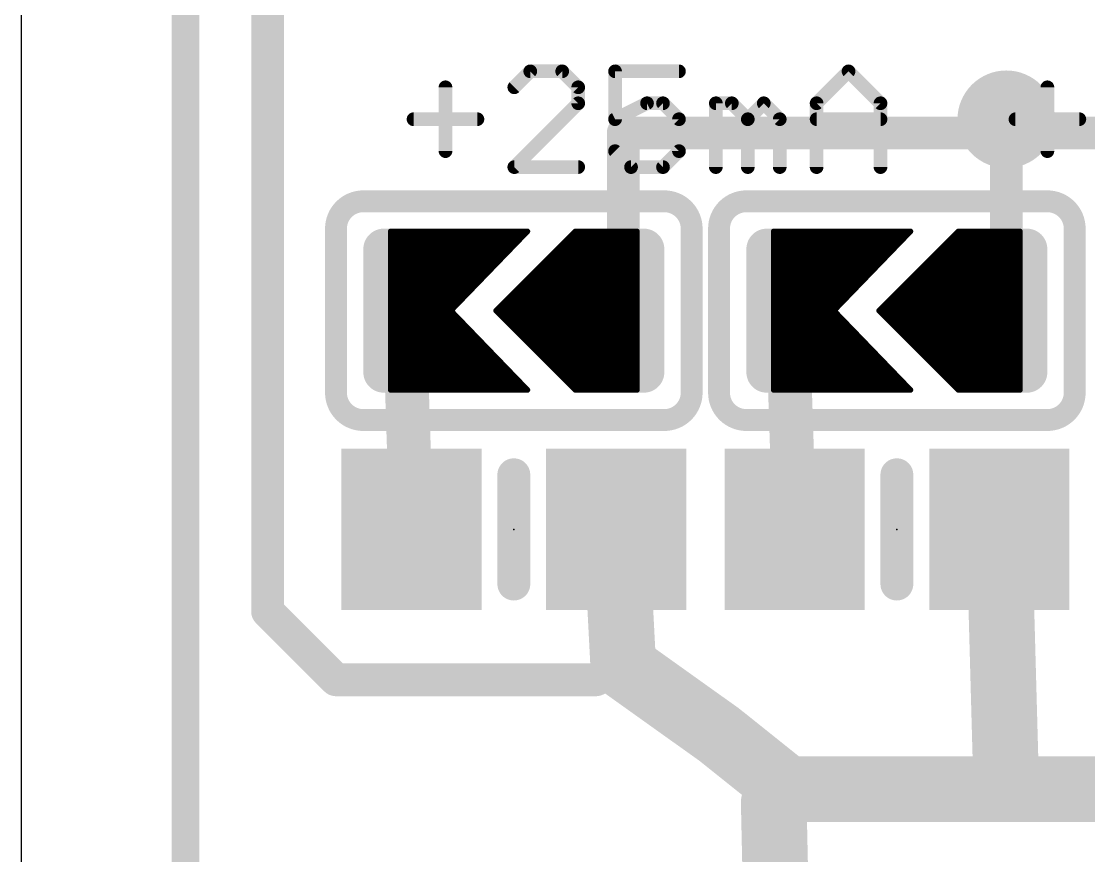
# Model space of a CAD drawing. Extents: x -9.8 to 65.3, y -0.3 to 69.2.
# Drawn here: x 0 to 9.91, y 39.51 to 47.26 of the extents above; entities that cross this region are included whole.
import ezdxf

# ---------------------------------------------------------------- set-up
doc = ezdxf.new("R2010")
doc.units = 0
for name, color, linetype in [('1', 12, 'CONTINUOUS'), ('18', 110, 'CONTINUOUS'), ('20', 53, 'CONTINUOUS'), ('21', 40, 'CONTINUOUS'), ('23', 40, 'CONTINUOUS')]:
    doc.layers.add(name, color=color, linetype=linetype)

# ---------------------------------------------------------------- blocks, each defined once
blk = doc.blocks.new('RECT')
blk.add_solid([(-0.5, -0.5), (0.5, -0.5), (-0.5, 0.5), (0.5, 0.5)])
blk = doc.blocks.new('RECT121920X243840R50')
at = {"const_width": 0.1905}
blk.add_lwpolyline([(0.2858, -0.5715), (0.2858, 0.5715, 0.4142), (0.1905, 0.6668), (-0.1905, 0.6668, 0.4142), (-0.2858, 0.5715), (-0.2858, -0.5715, 0.4142), (-0.1905, -0.6668), (0.1905, -0.6668, 0.4142)], format="xyb", close=True, dxfattribs=at)
blk.add_solid([(-0.2159, -0.5969), (0.2159, -0.5969), (-0.2159, 0.5969), (0.2159, 0.5969)])
blk = doc.blocks.new('ROUNDV')
at = {"const_width": 0.5}
blk.add_lwpolyline([(0, -0.25, 1), (0, 0.25, 1), (0, -0.25)], format="xyb", dxfattribs=at)

msp = doc.modelspace()

# ---------------------------------------------------------------- linework, layer by layer
at = {"layer": '1'}
for points, const_width in [([(1.524, 49.149), (1.524, 39.243)], 0.254), ([(2.286, 47.625), (2.286, 41.783)], 0.3048), ([(9.144, 46.228), (9.144, 46.355)], 0.3048), ([(5.588, 44.577), (5.588, 46.228)], 0.3048), ([(5.588, 46.228), (9.144, 46.228)], 0.3048), ([(9.144, 44.577), (9.144, 46.228)], 0.3048), ([(9.144, 46.228), (12.573, 46.228)], 0.3048), ([(4.699, 45.3136), (3.429, 45.3136)], 0.0508), ([(3.429, 45.3136), (3.429, 43.8404)], 0.0508), ([(3.429, 45.2628), (4.65, 45.2628)], 0.0508), ([(3.9878, 44.577), (4.699, 45.3136)], 0.0508), ([(4.4069, 44.577), (5.1435, 45.3136)], 0.0508), ([(5.0927, 45.2628), (5.715, 45.2628)], 0.0508), ([(5.1435, 45.3136), (5.715, 45.3136)], 0.0508), ([(5.715, 45.3136), (5.715, 43.8404)], 0.0508), ([(8.255, 45.3136), (6.985, 45.3136)], 0.0508), ([(6.985, 45.3136), (6.985, 43.8404)], 0.0508), ([(6.985, 45.2628), (8.2059, 45.2628)], 0.0508), ([(7.5438, 44.577), (8.255, 45.3136)], 0.0508), ([(7.9629, 44.577), (8.6995, 45.3136)], 0.0508), ([(8.6487, 45.2628), (9.271, 45.2628)], 0.0508), ([(8.6995, 45.3136), (9.271, 45.3136)], 0.0508), ([(9.271, 45.3136), (9.271, 43.8404)], 0.0508), ([(3.429, 45.212), (4.6009, 45.212)], 0.0508), ([(3.429, 45.1612), (4.5519, 45.1612)], 0.0508), ([(4.9911, 45.1612), (5.715, 45.1612)], 0.0508), ([(5.0419, 45.212), (5.715, 45.212)], 0.0508), ([(6.985, 45.212), (8.1569, 45.212)], 0.0508), ([(6.985, 45.1612), (8.1079, 45.1612)], 0.0508), ([(8.5471, 45.1612), (9.271, 45.1612)], 0.0508), ([(8.5979, 45.212), (9.271, 45.212)], 0.0508), ([(3.429, 45.1104), (4.5028, 45.1104)], 0.0508), ([(3.429, 45.0596), (4.4538, 45.0596)], 0.0508), ([(4.8895, 45.0596), (5.715, 45.0596)], 0.0508), ([(4.9403, 45.1104), (5.715, 45.1104)], 0.0508), ([(6.985, 45.1104), (8.0588, 45.1104)], 0.0508), ([(6.985, 45.0596), (8.0098, 45.0596)], 0.0508), ([(8.4455, 45.0596), (9.271, 45.0596)], 0.0508), ([(8.4963, 45.1104), (9.271, 45.1104)], 0.0508), ([(3.429, 45.0088), (4.4047, 45.0088)], 0.0508), ([(4.8387, 45.0088), (5.715, 45.0088)], 0.0508), ([(6.985, 45.0088), (7.9607, 45.0088)], 0.0508), ([(8.3947, 45.0088), (9.271, 45.0088)], 0.0508), ([(3.429, 44.958), (4.3557, 44.958)], 0.0508), ([(3.429, 44.9072), (4.3066, 44.9072)], 0.0508), ([(4.7371, 44.9072), (5.715, 44.9072)], 0.0508), ([(4.7879, 44.958), (5.715, 44.958)], 0.0508), ([(6.985, 44.958), (7.9117, 44.958)], 0.0508), ([(6.985, 44.9072), (7.8626, 44.9072)], 0.0508), ([(8.2931, 44.9072), (9.271, 44.9072)], 0.0508), ([(8.3439, 44.958), (9.271, 44.958)], 0.0508), ([(3.429, 44.8564), (4.2576, 44.8564)], 0.0508), ([(3.429, 44.8056), (4.2085, 44.8056)], 0.0508), ([(4.6355, 44.8056), (5.715, 44.8056)], 0.0508), ([(4.6863, 44.8564), (5.715, 44.8564)], 0.0508), ([(6.985, 44.8564), (7.8136, 44.8564)], 0.0508), ([(6.985, 44.8056), (7.7645, 44.8056)], 0.0508), ([(8.1915, 44.8056), (9.271, 44.8056)], 0.0508), ([(8.2423, 44.8564), (9.271, 44.8564)], 0.0508), ([(3.556, 44.577), (3.622, 42.545)], 0.4064), ([(3.429, 44.7548), (4.1595, 44.7548)], 0.0508), ([(3.429, 44.704), (4.1104, 44.704)], 0.0508), ([(4.5339, 44.704), (5.715, 44.704)], 0.0508), ([(4.5847, 44.7548), (5.715, 44.7548)], 0.0508), ([(7.112, 44.577), (7.178, 42.545)], 0.4064), ([(6.985, 44.7548), (7.7155, 44.7548)], 0.0508), ([(6.985, 44.704), (7.6664, 44.704)], 0.0508), ([(8.0899, 44.704), (9.271, 44.704)], 0.0508), ([(8.1407, 44.7548), (9.271, 44.7548)], 0.0508), ([(3.429, 44.6532), (4.0614, 44.6532)], 0.0508), ([(3.429, 44.6024), (4.0123, 44.6024)], 0.0508), ([(4.699, 43.8404), (3.9878, 44.577)], 0.0508), ([(5.1435, 43.8404), (4.4069, 44.577)], 0.0508), ([(4.4323, 44.6024), (5.715, 44.6024)], 0.0508), ([(4.4831, 44.6532), (5.715, 44.6532)], 0.0508), ([(6.985, 44.6532), (7.6174, 44.6532)], 0.0508), ([(6.985, 44.6024), (7.5683, 44.6024)], 0.0508), ([(8.255, 43.8404), (7.5438, 44.577)], 0.0508), ([(8.6995, 43.8404), (7.9629, 44.577)], 0.0508), ([(7.9883, 44.6024), (9.271, 44.6024)], 0.0508), ([(8.0391, 44.6532), (9.271, 44.6532)], 0.0508), ([(3.429, 44.5516), (4.0123, 44.5516)], 0.0508), ([(3.429, 44.5008), (4.0614, 44.5008)], 0.0508), ([(4.4323, 44.5516), (5.715, 44.5516)], 0.0508), ([(4.4831, 44.5008), (5.715, 44.5008)], 0.0508), ([(6.985, 44.5516), (7.5683, 44.5516)], 0.0508), ([(6.985, 44.5008), (7.6174, 44.5008)], 0.0508), ([(7.9883, 44.5516), (9.271, 44.5516)], 0.0508), ([(8.0391, 44.5008), (9.271, 44.5008)], 0.0508), ([(3.429, 44.45), (4.1104, 44.45)], 0.0508), ([(3.429, 44.3992), (4.1595, 44.3992)], 0.0508), ([(4.5339, 44.45), (5.715, 44.45)], 0.0508), ([(4.5847, 44.3992), (5.715, 44.3992)], 0.0508), ([(6.985, 44.45), (7.6664, 44.45)], 0.0508), ([(6.985, 44.3992), (7.7155, 44.3992)], 0.0508), ([(8.0899, 44.45), (9.271, 44.45)], 0.0508), ([(8.1407, 44.3992), (9.271, 44.3992)], 0.0508), ([(3.429, 44.3484), (4.2085, 44.3484)], 0.0508), ([(3.429, 44.2976), (4.2576, 44.2976)], 0.0508), ([(4.6355, 44.3484), (5.715, 44.3484)], 0.0508), ([(4.6863, 44.2976), (5.715, 44.2976)], 0.0508), ([(6.985, 44.3484), (7.7645, 44.3484)], 0.0508), ([(6.985, 44.2976), (7.8136, 44.2976)], 0.0508), ([(8.1915, 44.3484), (9.271, 44.3484)], 0.0508), ([(8.2423, 44.2976), (9.271, 44.2976)], 0.0508), ([(3.429, 44.2468), (4.3066, 44.2468)], 0.0508), ([(3.429, 44.196), (4.3557, 44.196)], 0.0508), ([(4.7371, 44.2468), (5.715, 44.2468)], 0.0508), ([(4.7879, 44.196), (5.715, 44.196)], 0.0508), ([(6.985, 44.2468), (7.8626, 44.2468)], 0.0508), ([(6.985, 44.196), (7.9117, 44.196)], 0.0508), ([(8.2931, 44.2468), (9.271, 44.2468)], 0.0508), ([(8.3439, 44.196), (9.271, 44.196)], 0.0508), ([(3.429, 44.1452), (4.4047, 44.1452)], 0.0508), ([(3.429, 44.0944), (4.4538, 44.0944)], 0.0508), ([(4.8387, 44.1452), (5.715, 44.1452)], 0.0508), ([(4.8895, 44.0944), (5.715, 44.0944)], 0.0508), ([(6.985, 44.1452), (7.9607, 44.1452)], 0.0508), ([(6.985, 44.0944), (8.0098, 44.0944)], 0.0508), ([(8.3947, 44.1452), (9.271, 44.1452)], 0.0508), ([(8.4455, 44.0944), (9.271, 44.0944)], 0.0508), ([(3.429, 44.0436), (4.5028, 44.0436)], 0.0508), ([(3.429, 43.9928), (4.5519, 43.9928)], 0.0508), ([(4.9403, 44.0436), (5.715, 44.0436)], 0.0508), ([(4.9911, 43.9928), (5.715, 43.9928)], 0.0508), ([(6.985, 44.0436), (8.0588, 44.0436)], 0.0508), ([(6.985, 43.9928), (8.1079, 43.9928)], 0.0508), ([(8.4963, 44.0436), (9.271, 44.0436)], 0.0508), ([(8.5471, 43.9928), (9.271, 43.9928)], 0.0508), ([(3.429, 43.942), (4.6009, 43.942)], 0.0508), ([(3.429, 43.8912), (4.65, 43.8912)], 0.0508), ([(5.0419, 43.942), (5.715, 43.942)], 0.0508), ([(5.0927, 43.8912), (5.715, 43.8912)], 0.0508), ([(6.985, 43.942), (8.1569, 43.942)], 0.0508), ([(6.985, 43.8912), (8.206, 43.8912)], 0.0508), ([(8.5979, 43.942), (9.271, 43.942)], 0.0508), ([(8.6487, 43.8912), (9.271, 43.8912)], 0.0508), ([(3.429, 43.8404), (4.699, 43.8404)], 0.0508), ([(3.429, 43.8404), (4.699, 43.8404)], 0.0508), ([(5.715, 43.8404), (5.1435, 43.8404)], 0.0508), ([(5.1435, 43.8404), (5.715, 43.8404)], 0.0508), ([(6.985, 43.8404), (8.255, 43.8404)], 0.0508), ([(6.985, 43.8404), (8.255, 43.8404)], 0.0508), ([(9.271, 43.8404), (8.6995, 43.8404)], 0.0508), ([(8.6995, 43.8404), (9.271, 43.8404)], 0.0508), ([(5.588, 41.275), (5.522, 42.545)], 0.6096), ([(9.078, 42.545), (9.144, 40.132)], 0.6096), ([(2.286, 41.783), (2.921, 41.148)], 0.3048), ([(6.477, 40.64), (5.588, 41.275)], 0.6096), ([(5.334, 41.148), (5.588, 41.275)], 0.3048), ([(2.921, 41.148), (5.334, 41.148)], 0.3048), ([(7.112, 40.132), (6.477, 40.64)], 0.6096), ([(7.112, 40.132), (6.985, 40.005)], 0.6096), ([(9.144, 40.132), (7.112, 40.132)], 0.6096), ([(12.573, 40.132), (9.144, 40.132)], 0.6096), ([(6.985, 40.005), (7.051, 36.957)], 0.6096)]:
    msp.add_lwpolyline(points, dxfattribs=dict(at, const_width=const_width))
for points, const_width in [([(9.2202, 46.355, 1), (9.0678, 46.355)], 0.1524), ([(5.6642, 46.228, 1), (5.5118, 46.228)], 0.1524), ([(5.588, 46.3042, 1), (5.588, 46.1518)], 0.1524), ([(9.2202, 46.228, 1), (9.0678, 46.228)], 0.1524), ([(9.144, 46.3042, 1), (9.144, 46.1518)], 0.1524), ([(9.144, 46.1518, 1), (9.144, 46.3042)], 0.1524), ([(9.0678, 46.228, 1), (9.2202, 46.228)], 0.1524), ([(3.429, 45.3263, 1), (3.429, 45.3009)], 0.0254), ([(3.4417, 45.3136, 1), (3.4163, 45.3136)], 0.0254), ([(3.429, 45.2755, 1), (3.429, 45.2501)], 0.0254), ([(4.65, 45.2501, 1), (4.65, 45.2755)], 0.0254), ([(4.7081, 45.3048, 1), (4.6899, 45.3224)], 0.0254), ([(4.699, 45.3009, 1), (4.699, 45.3263)], 0.0254), ([(5.0927, 45.2755, 1), (5.0927, 45.2501)], 0.0254), ([(5.1435, 45.3263, 1), (5.1435, 45.3009)], 0.0254), ([(5.1525, 45.3046, 1), (5.1345, 45.3226)], 0.0254), ([(5.7277, 45.3136, 1), (5.7023, 45.3136)], 0.0254), ([(5.715, 45.3009, 1), (5.715, 45.3263)], 0.0254), ([(5.715, 45.2501, 1), (5.715, 45.2755)], 0.0254), ([(6.985, 45.3263, 1), (6.985, 45.3009)], 0.0254), ([(6.9977, 45.3136, 1), (6.9723, 45.3136)], 0.0254), ([(6.985, 45.2755, 1), (6.985, 45.2501)], 0.0254), ([(8.2059, 45.2501, 1), (8.2059, 45.2755)], 0.0254), ([(8.2641, 45.3048, 1), (8.2459, 45.3224)], 0.0254), ([(8.255, 45.3009, 1), (8.255, 45.3263)], 0.0254), ([(8.6487, 45.2755, 1), (8.6487, 45.2501)], 0.0254), ([(8.6995, 45.3263, 1), (8.6995, 45.3009)], 0.0254), ([(8.7085, 45.3046, 1), (8.6905, 45.3226)], 0.0254), ([(9.2837, 45.3136, 1), (9.2583, 45.3136)], 0.0254), ([(9.271, 45.3009, 1), (9.271, 45.3263)], 0.0254), ([(9.271, 45.2501, 1), (9.271, 45.2755)], 0.0254), ([(3.429, 45.2247, 1), (3.429, 45.1993)], 0.0254), ([(3.429, 45.1739, 1), (3.429, 45.1485)], 0.0254), ([(4.5519, 45.1485, 1), (4.5519, 45.1739)], 0.0254), ([(4.6009, 45.1993, 1), (4.6009, 45.2247)], 0.0254), ([(4.9911, 45.1739, 1), (4.9911, 45.1485)], 0.0254), ([(5.0419, 45.2247, 1), (5.0419, 45.1993)], 0.0254), ([(5.715, 45.1993, 1), (5.715, 45.2247)], 0.0254), ([(5.715, 45.1485, 1), (5.715, 45.1739)], 0.0254), ([(6.985, 45.2247, 1), (6.985, 45.1993)], 0.0254), ([(6.985, 45.1739, 1), (6.985, 45.1485)], 0.0254), ([(8.1079, 45.1485, 1), (8.1079, 45.1739)], 0.0254), ([(8.1569, 45.1993, 1), (8.1569, 45.2247)], 0.0254), ([(8.5471, 45.1739, 1), (8.5471, 45.1485)], 0.0254), ([(8.5979, 45.2247, 1), (8.5979, 45.1993)], 0.0254), ([(9.271, 45.1993, 1), (9.271, 45.2247)], 0.0254), ([(9.271, 45.1485, 1), (9.271, 45.1739)], 0.0254), ([(3.429, 45.1231, 1), (3.429, 45.0977)], 0.0254), ([(3.429, 45.0723, 1), (3.429, 45.0469)], 0.0254), ([(4.4538, 45.0469, 1), (4.4538, 45.0723)], 0.0254), ([(4.5028, 45.0977, 1), (4.5028, 45.1231)], 0.0254), ([(4.8895, 45.0723, 1), (4.8895, 45.0469)], 0.0254), ([(4.9403, 45.1231, 1), (4.9403, 45.0977)], 0.0254), ([(5.715, 45.0977, 1), (5.715, 45.1231)], 0.0254), ([(5.715, 45.0469, 1), (5.715, 45.0723)], 0.0254), ([(6.985, 45.1231, 1), (6.985, 45.0977)], 0.0254), ([(6.985, 45.0723, 1), (6.985, 45.0469)], 0.0254), ([(8.0098, 45.0469, 1), (8.0098, 45.0723)], 0.0254), ([(8.0588, 45.0977, 1), (8.0588, 45.1231)], 0.0254), ([(8.4455, 45.0723, 1), (8.4455, 45.0469)], 0.0254), ([(8.4963, 45.1231, 1), (8.4963, 45.0977)], 0.0254), ([(9.271, 45.0977, 1), (9.271, 45.1231)], 0.0254), ([(9.271, 45.0469, 1), (9.271, 45.0723)], 0.0254), ([(3.429, 45.0215, 1), (3.429, 44.9961)], 0.0254), ([(4.4047, 44.9961, 1), (4.4047, 45.0215)], 0.0254), ([(4.8387, 45.0215, 1), (4.8387, 44.9961)], 0.0254), ([(5.715, 44.9961, 1), (5.715, 45.0215)], 0.0254), ([(6.985, 45.0215, 1), (6.985, 44.9961)], 0.0254), ([(7.9607, 44.9961, 1), (7.9607, 45.0215)], 0.0254), ([(8.3947, 45.0215, 1), (8.3947, 44.9961)], 0.0254), ([(9.271, 44.9961, 1), (9.271, 45.0215)], 0.0254), ([(3.429, 44.9707, 1), (3.429, 44.9453)], 0.0254), ([(3.429, 44.9199, 1), (3.429, 44.8945)], 0.0254), ([(4.3066, 44.8945, 1), (4.3066, 44.9199)], 0.0254), ([(4.3557, 44.9453, 1), (4.3557, 44.9707)], 0.0254), ([(4.7371, 44.9199, 1), (4.7371, 44.8945)], 0.0254), ([(4.7879, 44.9707, 1), (4.7879, 44.9453)], 0.0254), ([(5.715, 44.9453, 1), (5.715, 44.9707)], 0.0254), ([(5.715, 44.8945, 1), (5.715, 44.9199)], 0.0254), ([(6.985, 44.9707, 1), (6.985, 44.9453)], 0.0254), ([(6.985, 44.9199, 1), (6.985, 44.8945)], 0.0254), ([(7.8626, 44.8945, 1), (7.8626, 44.9199)], 0.0254), ([(7.9117, 44.9453, 1), (7.9117, 44.9707)], 0.0254), ([(8.2931, 44.9199, 1), (8.2931, 44.8945)], 0.0254), ([(8.3439, 44.9707, 1), (8.3439, 44.9453)], 0.0254), ([(9.271, 44.9453, 1), (9.271, 44.9707)], 0.0254), ([(9.271, 44.8945, 1), (9.271, 44.9199)], 0.0254), ([(3.429, 44.8691, 1), (3.429, 44.8437)], 0.0254), ([(3.429, 44.8183, 1), (3.429, 44.7929)], 0.0254), ([(4.2085, 44.7929, 1), (4.2085, 44.8183)], 0.0254), ([(4.2576, 44.8437, 1), (4.2576, 44.8691)], 0.0254), ([(4.6355, 44.8183, 1), (4.6355, 44.7929)], 0.0254), ([(4.6863, 44.8691, 1), (4.6863, 44.8437)], 0.0254), ([(5.715, 44.8437, 1), (5.715, 44.8691)], 0.0254), ([(5.715, 44.7929, 1), (5.715, 44.8183)], 0.0254), ([(6.985, 44.8691, 1), (6.985, 44.8437)], 0.0254), ([(6.985, 44.8183, 1), (6.985, 44.7929)], 0.0254), ([(7.7645, 44.7929, 1), (7.7645, 44.8183)], 0.0254), ([(7.8136, 44.8437, 1), (7.8136, 44.8691)], 0.0254), ([(8.1915, 44.8183, 1), (8.1915, 44.7929)], 0.0254), ([(8.2423, 44.8691, 1), (8.2423, 44.8437)], 0.0254), ([(9.271, 44.8437, 1), (9.271, 44.8691)], 0.0254), ([(9.271, 44.7929, 1), (9.271, 44.8183)], 0.0254), ([(3.6575, 44.5803, 1), (3.4545, 44.5737)], 0.2032), ([(3.429, 44.7675, 1), (3.429, 44.7421)], 0.0254), ([(3.429, 44.7167, 1), (3.429, 44.6913)], 0.0254), ([(4.1104, 44.6913, 1), (4.1104, 44.7167)], 0.0254), ([(4.1595, 44.7421, 1), (4.1595, 44.7675)], 0.0254), ([(4.5339, 44.7167, 1), (4.5339, 44.6913)], 0.0254), ([(4.5847, 44.7675, 1), (4.5847, 44.7421)], 0.0254), ([(5.715, 44.7421, 1), (5.715, 44.7675)], 0.0254), ([(5.715, 44.6913, 1), (5.715, 44.7167)], 0.0254), ([(7.2135, 44.5803, 1), (7.0105, 44.5737)], 0.2032), ([(6.985, 44.7675, 1), (6.985, 44.7421)], 0.0254), ([(6.985, 44.7167, 1), (6.985, 44.6913)], 0.0254), ([(7.6664, 44.6913, 1), (7.6664, 44.7167)], 0.0254), ([(7.7155, 44.7421, 1), (7.7155, 44.7675)], 0.0254), ([(8.0899, 44.7167, 1), (8.0899, 44.6913)], 0.0254), ([(8.1407, 44.7675, 1), (8.1407, 44.7421)], 0.0254), ([(9.271, 44.7421, 1), (9.271, 44.7675)], 0.0254), ([(9.271, 44.6913, 1), (9.271, 44.7167)], 0.0254), ([(3.429, 44.6659, 1), (3.429, 44.6405)], 0.0254), ([(3.429, 44.6151, 1), (3.429, 44.5897)], 0.0254), ([(3.9969, 44.5858, 1), (3.9787, 44.5682)], 0.0254), ([(3.9787, 44.5858, 1), (3.9969, 44.5682)], 0.0254), ([(4.0123, 44.5897, 1), (4.0123, 44.6151)], 0.0254), ([(4.0614, 44.6405, 1), (4.0614, 44.6659)], 0.0254), ([(4.4159, 44.586, 1), (4.3979, 44.568)], 0.0254), ([(4.3979, 44.586, 1), (4.4159, 44.568)], 0.0254), ([(4.4323, 44.6151, 1), (4.4323, 44.5897)], 0.0254), ([(4.4831, 44.6659, 1), (4.4831, 44.6405)], 0.0254), ([(5.5118, 44.577, 1), (5.6642, 44.577)], 0.1524), ([(5.715, 44.6405, 1), (5.715, 44.6659)], 0.0254), ([(5.715, 44.5897, 1), (5.715, 44.6151)], 0.0254), ([(6.985, 44.6659, 1), (6.985, 44.6405)], 0.0254), ([(6.985, 44.6151, 1), (6.985, 44.5897)], 0.0254), ([(7.5529, 44.5858, 1), (7.5347, 44.5682)], 0.0254), ([(7.5347, 44.5858, 1), (7.5529, 44.5682)], 0.0254), ([(7.5683, 44.5897, 1), (7.5683, 44.6151)], 0.0254), ([(7.6174, 44.6405, 1), (7.6174, 44.6659)], 0.0254), ([(7.9719, 44.586, 1), (7.9539, 44.568)], 0.0254), ([(7.9539, 44.586, 1), (7.9719, 44.568)], 0.0254), ([(7.9883, 44.6151, 1), (7.9883, 44.5897)], 0.0254), ([(8.0391, 44.6659, 1), (8.0391, 44.6405)], 0.0254), ([(9.0678, 44.577, 1), (9.2202, 44.577)], 0.1524), ([(9.271, 44.6405, 1), (9.271, 44.6659)], 0.0254), ([(9.271, 44.5897, 1), (9.271, 44.6151)], 0.0254), ([(3.429, 44.5643, 1), (3.429, 44.5389)], 0.0254), ([(3.429, 44.5135, 1), (3.429, 44.4881)], 0.0254), ([(4.0123, 44.5389, 1), (4.0123, 44.5643)], 0.0254), ([(4.0614, 44.4881, 1), (4.0614, 44.5135)], 0.0254), ([(4.4323, 44.5643, 1), (4.4323, 44.5389)], 0.0254), ([(4.4831, 44.5135, 1), (4.4831, 44.4881)], 0.0254), ([(5.715, 44.5389, 1), (5.715, 44.5643)], 0.0254), ([(5.715, 44.4881, 1), (5.715, 44.5135)], 0.0254), ([(6.985, 44.5643, 1), (6.985, 44.5389)], 0.0254), ([(6.985, 44.5135, 1), (6.985, 44.4881)], 0.0254), ([(7.5683, 44.5389, 1), (7.5683, 44.5643)], 0.0254), ([(7.6174, 44.4881, 1), (7.6174, 44.5135)], 0.0254), ([(7.9883, 44.5643, 1), (7.9883, 44.5389)], 0.0254), ([(8.0391, 44.5135, 1), (8.0391, 44.4881)], 0.0254), ([(9.271, 44.5389, 1), (9.271, 44.5643)], 0.0254), ([(9.271, 44.4881, 1), (9.271, 44.5135)], 0.0254), ([(3.429, 44.4627, 1), (3.429, 44.4373)], 0.0254), ([(3.429, 44.4119, 1), (3.429, 44.3865)], 0.0254), ([(4.1104, 44.4373, 1), (4.1104, 44.4627)], 0.0254), ([(4.1595, 44.3865, 1), (4.1595, 44.4119)], 0.0254), ([(4.5339, 44.4627, 1), (4.5339, 44.4373)], 0.0254), ([(4.5847, 44.4119, 1), (4.5847, 44.3865)], 0.0254), ([(5.715, 44.4373, 1), (5.715, 44.4627)], 0.0254), ([(5.715, 44.3865, 1), (5.715, 44.4119)], 0.0254), ([(6.985, 44.4627, 1), (6.985, 44.4373)], 0.0254), ([(6.985, 44.4119, 1), (6.985, 44.3865)], 0.0254), ([(7.6664, 44.4373, 1), (7.6664, 44.4627)], 0.0254), ([(7.7155, 44.3865, 1), (7.7155, 44.4119)], 0.0254), ([(8.0899, 44.4627, 1), (8.0899, 44.4373)], 0.0254), ([(8.1407, 44.4119, 1), (8.1407, 44.3865)], 0.0254), ([(9.271, 44.4373, 1), (9.271, 44.4627)], 0.0254), ([(9.271, 44.3865, 1), (9.271, 44.4119)], 0.0254), ([(3.429, 44.3611, 1), (3.429, 44.3357)], 0.0254), ([(3.429, 44.3103, 1), (3.429, 44.2849)], 0.0254), ([(4.2085, 44.3357, 1), (4.2085, 44.3611)], 0.0254), ([(4.2576, 44.2849, 1), (4.2576, 44.3103)], 0.0254), ([(4.6355, 44.3611, 1), (4.6355, 44.3357)], 0.0254), ([(4.6863, 44.3103, 1), (4.6863, 44.2849)], 0.0254), ([(5.715, 44.3357, 1), (5.715, 44.3611)], 0.0254), ([(5.715, 44.2849, 1), (5.715, 44.3103)], 0.0254), ([(6.985, 44.3611, 1), (6.985, 44.3357)], 0.0254), ([(6.985, 44.3103, 1), (6.985, 44.2849)], 0.0254), ([(7.7645, 44.3357, 1), (7.7645, 44.3611)], 0.0254), ([(7.8136, 44.2849, 1), (7.8136, 44.3103)], 0.0254), ([(8.1915, 44.3611, 1), (8.1915, 44.3357)], 0.0254), ([(8.2423, 44.3103, 1), (8.2423, 44.2849)], 0.0254), ([(9.271, 44.3357, 1), (9.271, 44.3611)], 0.0254), ([(9.271, 44.2849, 1), (9.271, 44.3103)], 0.0254), ([(3.429, 44.2595, 1), (3.429, 44.2341)], 0.0254), ([(3.429, 44.2087, 1), (3.429, 44.1833)], 0.0254), ([(4.3066, 44.2341, 1), (4.3066, 44.2595)], 0.0254), ([(4.3557, 44.1833, 1), (4.3557, 44.2087)], 0.0254), ([(4.7371, 44.2595, 1), (4.7371, 44.2341)], 0.0254), ([(4.7879, 44.2087, 1), (4.7879, 44.1833)], 0.0254), ([(5.715, 44.2341, 1), (5.715, 44.2595)], 0.0254), ([(5.715, 44.1833, 1), (5.715, 44.2087)], 0.0254), ([(6.985, 44.2595, 1), (6.985, 44.2341)], 0.0254), ([(6.985, 44.2087, 1), (6.985, 44.1833)], 0.0254), ([(7.8626, 44.2341, 1), (7.8626, 44.2595)], 0.0254), ([(7.9117, 44.1833, 1), (7.9117, 44.2087)], 0.0254), ([(8.2931, 44.2595, 1), (8.2931, 44.2341)], 0.0254), ([(8.3439, 44.2087, 1), (8.3439, 44.1833)], 0.0254), ([(9.271, 44.2341, 1), (9.271, 44.2595)], 0.0254), ([(9.271, 44.1833, 1), (9.271, 44.2087)], 0.0254), ([(3.429, 44.1579, 1), (3.429, 44.1325)], 0.0254), ([(3.429, 44.1071, 1), (3.429, 44.0817)], 0.0254), ([(4.4047, 44.1325, 1), (4.4047, 44.1579)], 0.0254), ([(4.4538, 44.0817, 1), (4.4538, 44.1071)], 0.0254), ([(4.8387, 44.1579, 1), (4.8387, 44.1325)], 0.0254), ([(4.8895, 44.1071, 1), (4.8895, 44.0817)], 0.0254), ([(5.715, 44.1325, 1), (5.715, 44.1579)], 0.0254), ([(5.715, 44.0817, 1), (5.715, 44.1071)], 0.0254), ([(6.985, 44.1579, 1), (6.985, 44.1325)], 0.0254), ([(6.985, 44.1071, 1), (6.985, 44.0817)], 0.0254), ([(7.9607, 44.1325, 1), (7.9607, 44.1579)], 0.0254), ([(8.0098, 44.0817, 1), (8.0098, 44.1071)], 0.0254), ([(8.3947, 44.1579, 1), (8.3947, 44.1325)], 0.0254), ([(8.4455, 44.1071, 1), (8.4455, 44.0817)], 0.0254), ([(9.271, 44.1325, 1), (9.271, 44.1579)], 0.0254), ([(9.271, 44.0817, 1), (9.271, 44.1071)], 0.0254), ([(3.429, 44.0563, 1), (3.429, 44.0309)], 0.0254), ([(3.429, 44.0055, 1), (3.429, 43.9801)], 0.0254), ([(4.5028, 44.0309, 1), (4.5028, 44.0563)], 0.0254), ([(4.5519, 43.9801, 1), (4.5519, 44.0055)], 0.0254), ([(4.9403, 44.0563, 1), (4.9403, 44.0309)], 0.0254), ([(4.9911, 44.0055, 1), (4.9911, 43.9801)], 0.0254), ([(5.715, 44.0309, 1), (5.715, 44.0563)], 0.0254), ([(5.715, 43.9801, 1), (5.715, 44.0055)], 0.0254), ([(6.985, 44.0563, 1), (6.985, 44.0309)], 0.0254), ([(6.985, 44.0055, 1), (6.985, 43.9801)], 0.0254), ([(8.0588, 44.0309, 1), (8.0588, 44.0563)], 0.0254), ([(8.1079, 43.9801, 1), (8.1079, 44.0055)], 0.0254), ([(8.4963, 44.0563, 1), (8.4963, 44.0309)], 0.0254), ([(8.5471, 44.0055, 1), (8.5471, 43.9801)], 0.0254), ([(9.271, 44.0309, 1), (9.271, 44.0563)], 0.0254), ([(9.271, 43.9801, 1), (9.271, 44.0055)], 0.0254), ([(3.429, 43.9547, 1), (3.429, 43.9293)], 0.0254), ([(3.429, 43.9039, 1), (3.429, 43.8785)], 0.0254), ([(4.6009, 43.9293, 1), (4.6009, 43.9547)], 0.0254), ([(4.65, 43.8785, 1), (4.65, 43.9039)], 0.0254), ([(5.0419, 43.9547, 1), (5.0419, 43.9293)], 0.0254), ([(5.0927, 43.9039, 1), (5.0927, 43.8785)], 0.0254), ([(5.715, 43.9293, 1), (5.715, 43.9547)], 0.0254), ([(5.715, 43.8785, 1), (5.715, 43.9039)], 0.0254), ([(6.985, 43.9547, 1), (6.985, 43.9293)], 0.0254), ([(6.985, 43.9039, 1), (6.985, 43.8785)], 0.0254), ([(8.1569, 43.9293, 1), (8.1569, 43.9547)], 0.0254), ([(8.206, 43.8785, 1), (8.206, 43.9039)], 0.0254), ([(8.5979, 43.9547, 1), (8.5979, 43.9293)], 0.0254), ([(8.6487, 43.9039, 1), (8.6487, 43.8785)], 0.0254), ([(9.271, 43.9293, 1), (9.271, 43.9547)], 0.0254), ([(9.271, 43.8785, 1), (9.271, 43.9039)], 0.0254), ([(3.429, 43.8531, 1), (3.429, 43.8277)], 0.0254), ([(3.429, 43.8531, 1), (3.429, 43.8277)], 0.0254), ([(3.4163, 43.8404, 1), (3.4417, 43.8404)], 0.0254), ([(4.6899, 43.8316, 1), (4.7081, 43.8492)], 0.0254), ([(4.699, 43.8277, 1), (4.699, 43.8531)], 0.0254), ([(4.699, 43.8277, 1), (4.699, 43.8531)], 0.0254), ([(5.1435, 43.8531, 1), (5.1435, 43.8277)], 0.0254), ([(5.1435, 43.8531, 1), (5.1435, 43.8277)], 0.0254), ([(5.1345, 43.8314, 1), (5.1525, 43.8494)], 0.0254), ([(5.7023, 43.8404, 1), (5.7277, 43.8404)], 0.0254), ([(5.715, 43.8277, 1), (5.715, 43.8531)], 0.0254), ([(5.715, 43.8277, 1), (5.715, 43.8531)], 0.0254), ([(6.985, 43.8531, 1), (6.985, 43.8277)], 0.0254), ([(6.985, 43.8531, 1), (6.985, 43.8277)], 0.0254), ([(6.9723, 43.8404, 1), (6.9977, 43.8404)], 0.0254), ([(8.2459, 43.8316, 1), (8.2641, 43.8492)], 0.0254), ([(8.255, 43.8277, 1), (8.255, 43.8531)], 0.0254), ([(8.255, 43.8277, 1), (8.255, 43.8531)], 0.0254), ([(8.6995, 43.8531, 1), (8.6995, 43.8277)], 0.0254), ([(8.6995, 43.8531, 1), (8.6995, 43.8277)], 0.0254), ([(8.6905, 43.8314, 1), (8.7085, 43.8494)], 0.0254), ([(9.2583, 43.8404, 1), (9.2837, 43.8404)], 0.0254), ([(9.271, 43.8277, 1), (9.271, 43.8531)], 0.0254), ([(9.271, 43.8277, 1), (9.271, 43.8531)], 0.0254), ([(5.6742, 42.5529, 1), (5.3698, 42.5371)], 0.3048), ([(9.2303, 42.5492, 1), (8.9257, 42.5408)], 0.3048), ([(3.5205, 42.5417, 1), (3.7235, 42.5483)], 0.2032), ([(7.0765, 42.5417, 1), (7.2795, 42.5483)], 0.2032), ([(2.3399, 41.8369, 1), (2.2321, 41.7291)], 0.1524), ([(2.2098, 41.783, 1), (2.3622, 41.783)], 0.1524), ([(5.6766, 41.399, 1), (5.4994, 41.151)], 0.3048), ([(5.4358, 41.2671, 1), (5.7402, 41.2829)], 0.3048), ([(5.6221, 41.2068, 1), (5.5539, 41.3432)], 0.1524), ([(2.921, 41.2242, 1), (2.921, 41.0718)], 0.1524), ([(2.8671, 41.0941, 1), (2.9749, 41.2019)], 0.1524), ([(5.2999, 41.2162, 1), (5.3681, 41.0798)], 0.1524), ([(5.334, 41.0718, 1), (5.334, 41.2242)], 0.1524), ([(6.5722, 40.759, 1), (6.3818, 40.521)], 0.3048), ([(6.3884, 40.516, 1), (6.5656, 40.764)], 0.3048), ([(7.112, 40.2844, 1), (7.112, 39.9796)], 0.3048), ([(7.2198, 40.0242, 1), (7.0042, 40.2398)], 0.3048), ([(9.144, 40.2844, 1), (9.144, 39.9796)], 0.3048), ([(9.144, 39.9796, 1), (9.144, 40.2844)], 0.3048), ([(7.0168, 40.013, 1), (7.2072, 40.251)], 0.3048), ([(6.8772, 40.1128, 1), (7.0928, 39.8972)], 0.3048), ([(7.1374, 40.0083, 1), (6.8326, 40.0017)], 0.3048), ([(8.9917, 40.1278, 1), (9.2963, 40.1362)], 0.3048)]:
    msp.add_lwpolyline(points, format="xyb", dxfattribs=dict(at, const_width=const_width))
at = {"layer": '20'}
msp.add_line((0, 3.015), (0, 53.515), dxfattribs=at)
at = {"layer": '21'}
for points, const_width in [([(4.7247, 46.8003), (4.5764, 46.652)], 0.127), ([(5.0213, 46.8003), (4.7247, 46.8003)], 0.127), ([(5.1696, 46.652), (5.0213, 46.8003)], 0.127), ([(6.1051, 46.8003), (5.5119, 46.8003)], 0.127), ([(5.5119, 46.8003), (5.5119, 46.3554)], 0.127), ([(7.383, 46.5037), (7.6796, 46.8003)], 0.127), ([(7.6796, 46.8003), (7.9762, 46.5037)], 0.127), ([(3.9375, 46.652), (3.9375, 46.0588)], 0.127), ([(5.1696, 46.5037), (5.1696, 46.652)], 0.127), ([(9.5255, 46.652), (9.5255, 46.0588)], 0.127), ([(4.5764, 45.9105), (5.1696, 46.5037)], 0.127), ([(5.5119, 46.3554), (5.8085, 46.5037)], 0.127), ([(5.8085, 46.5037), (5.9568, 46.5037)], 0.127), ([(5.9568, 46.5037), (6.1051, 46.3554)], 0.127), ([(6.4475, 45.9105), (6.4475, 46.5037)], 0.127), ([(6.4475, 46.5037), (6.5958, 46.5037)], 0.127), ([(6.5958, 46.5037), (6.744, 46.3554)], 0.127), ([(6.744, 46.3554), (6.8923, 46.5037)], 0.127), ([(6.8923, 46.5037), (7.0406, 46.3554)], 0.127), ([(7.383, 45.9105), (7.383, 46.5037)], 0.127), ([(7.9762, 46.5037), (7.9762, 45.9105)], 0.127), ([(3.6409, 46.3554), (4.2341, 46.3554)], 0.127), ([(6.1051, 46.3554), (6.1051, 46.0588)], 0.127), ([(6.744, 46.3554), (6.744, 45.9105)], 0.127), ([(7.0406, 46.3554), (7.0406, 45.9105)], 0.127), ([(7.383, 46.3554), (7.9762, 46.3554)], 0.127), ([(9.2289, 46.3554), (9.8221, 46.3554)], 0.127), ([(5.6602, 45.9105), (5.5119, 46.0588)], 0.127), ([(6.1051, 46.0588), (5.9568, 45.9105)], 0.127), ([(5.1696, 45.9105), (4.5764, 45.9105)], 0.127), ([(5.9568, 45.9105), (5.6602, 45.9105)], 0.127), ([(3.175, 45.593), (5.969, 45.593)], 0.2032), ([(6.731, 45.593), (9.525, 45.593)], 0.2032), ([(2.921, 45.339), (2.921, 43.815)], 0.2032), ([(6.223, 45.339), (6.223, 43.815)], 0.2032), ([(6.477, 45.339), (6.477, 43.815)], 0.2032), ([(9.779, 45.339), (9.779, 43.815)], 0.2032), ([(5.969, 43.561), (3.175, 43.561)], 0.2032), ([(9.525, 43.561), (6.731, 43.561)], 0.2032), ([(4.572, 43.053), (4.572, 42.037)], 0.3048), ([(8.128, 43.053), (8.128, 42.037)], 0.3048)]:
    msp.add_lwpolyline(points, dxfattribs=dict(at, const_width=const_width))
for points, const_width in [([(4.7247, 46.832, 1), (4.7247, 46.7685)], 0.0635), ([(4.7472, 46.7778, 1), (4.7023, 46.8227)], 0.0635), ([(5.0438, 46.8227, 1), (4.9988, 46.7778)], 0.0635), ([(5.0213, 46.7685, 1), (5.0213, 46.832)], 0.0635), ([(5.5119, 46.832, 1), (5.5119, 46.7685)], 0.0635), ([(5.5437, 46.8003, 1), (5.4802, 46.8003)], 0.0635), ([(6.1051, 46.7685, 1), (6.1051, 46.832)], 0.0635), ([(7.702, 46.8227, 1), (7.6571, 46.7778)], 0.0635), ([(7.702, 46.7778, 1), (7.6571, 46.8227)], 0.0635), ([(3.9692, 46.652, 1), (3.9057, 46.652)], 0.0635), ([(4.554, 46.6744, 1), (4.5989, 46.6295)], 0.0635), ([(5.2013, 46.652, 1), (5.1378, 46.652)], 0.0635), ([(5.1471, 46.6295, 1), (5.192, 46.6744)], 0.0635), ([(9.5572, 46.652, 1), (9.4937, 46.652)], 0.0635), ([(5.1378, 46.5037, 1), (5.2013, 46.5037)], 0.0635), ([(5.192, 46.4812, 1), (5.1471, 46.5261)], 0.0635), ([(5.8085, 46.5354, 1), (5.8085, 46.4719)], 0.0635), ([(5.8227, 46.4753, 1), (5.7943, 46.5321)], 0.0635), ([(5.9793, 46.5261, 1), (5.9344, 46.4812)], 0.0635), ([(5.9568, 46.4719, 1), (5.9568, 46.5354)], 0.0635), ([(6.4792, 46.5037, 1), (6.4157, 46.5037)], 0.0635), ([(6.4475, 46.5354, 1), (6.4475, 46.4719)], 0.0635), ([(6.6182, 46.5261, 1), (6.5733, 46.4812)], 0.0635), ([(6.5958, 46.4719, 1), (6.5958, 46.5354)], 0.0635), ([(6.9148, 46.5261, 1), (6.8699, 46.4812)], 0.0635), ([(6.9148, 46.4812, 1), (6.8699, 46.5261)], 0.0635), ([(7.4147, 46.5037, 1), (7.3512, 46.5037)], 0.0635), ([(7.3605, 46.5261, 1), (7.4054, 46.4812)], 0.0635), ([(8.0079, 46.5037, 1), (7.9444, 46.5037)], 0.0635), ([(7.9537, 46.4812, 1), (7.9986, 46.5261)], 0.0635), ([(3.6409, 46.3871, 1), (3.6409, 46.3236)], 0.0635), ([(4.2341, 46.3236, 1), (4.2341, 46.3871)], 0.0635), ([(5.4977, 46.3838, 1), (5.5261, 46.327)], 0.0635), ([(5.4802, 46.3554, 1), (5.5437, 46.3554)], 0.0635), ([(6.1369, 46.3554, 1), (6.0734, 46.3554)], 0.0635), ([(6.0827, 46.3329, 1), (6.1276, 46.3778)], 0.0635), ([(6.7758, 46.3554, 1), (6.7123, 46.3554)], 0.0635), ([(6.7216, 46.3778, 1), (6.7665, 46.3329)], 0.0635), ([(6.7216, 46.3329, 1), (6.7665, 46.3778)], 0.0635), ([(7.0724, 46.3554, 1), (7.0089, 46.3554)], 0.0635), ([(7.0182, 46.3329, 1), (7.0631, 46.3778)], 0.0635), ([(7.383, 46.3871, 1), (7.383, 46.3236)], 0.0635), ([(7.9762, 46.3236, 1), (7.9762, 46.3871)], 0.0635), ([(9.2289, 46.3871, 1), (9.2289, 46.3236)], 0.0635), ([(9.8221, 46.3236, 1), (9.8221, 46.3871)], 0.0635), ([(3.9057, 46.0588, 1), (3.9692, 46.0588)], 0.0635), ([(5.5344, 46.0812, 1), (5.4895, 46.0363)], 0.0635), ([(6.0734, 46.0588, 1), (6.1369, 46.0588)], 0.0635), ([(6.1276, 46.0363, 1), (6.0827, 46.0812)], 0.0635), ([(9.4937, 46.0588, 1), (9.5572, 46.0588)], 0.0635), ([(4.5764, 45.9423, 1), (4.5764, 45.8787)], 0.0635), ([(4.554, 45.933, 1), (4.5989, 45.888)], 0.0635), ([(5.1696, 45.8787, 1), (5.1696, 45.9423)], 0.0635), ([(5.6602, 45.9423, 1), (5.6602, 45.8787)], 0.0635), ([(5.6378, 45.888, 1), (5.6827, 45.933)], 0.0635), ([(5.9344, 45.933, 1), (5.9793, 45.888)], 0.0635), ([(5.9568, 45.8787, 1), (5.9568, 45.9423)], 0.0635), ([(6.4157, 45.9105, 1), (6.4792, 45.9105)], 0.0635), ([(6.7123, 45.9105, 1), (6.7758, 45.9105)], 0.0635), ([(7.0089, 45.9105, 1), (7.0724, 45.9105)], 0.0635), ([(7.3512, 45.9105, 1), (7.4147, 45.9105)], 0.0635), ([(7.9444, 45.9105, 1), (8.0079, 45.9105)], 0.0635), ([(3.175, 45.593, 0.4142), (2.921, 45.339)], 0.2032), ([(3.175, 45.6438, 1), (3.175, 45.5422)], 0.1016), ([(3.175, 45.5422, 1), (3.175, 45.6438)], 0.1016), ([(6.223, 45.339, 0.4142), (5.969, 45.593)], 0.2032), ([(5.969, 45.6438, 1), (5.969, 45.5422)], 0.1016), ([(5.969, 45.5422, 1), (5.969, 45.6438)], 0.1016), ([(6.731, 45.593, 0.4142), (6.477, 45.339)], 0.2032), ([(6.731, 45.6438, 1), (6.731, 45.5422)], 0.1016), ([(6.731, 45.5422, 1), (6.731, 45.6438)], 0.1016), ([(9.779, 45.339, 0.4142), (9.525, 45.593)], 0.2032), ([(9.525, 45.6438, 1), (9.525, 45.5422)], 0.1016), ([(9.525, 45.5422, 1), (9.525, 45.6438)], 0.1016), ([(2.9718, 45.339, 1), (2.8702, 45.339)], 0.1016), ([(2.8702, 45.339, 1), (2.9718, 45.339)], 0.1016), ([(6.2738, 45.339, 1), (6.1722, 45.339)], 0.1016), ([(6.1722, 45.339, 1), (6.2738, 45.339)], 0.1016), ([(6.5278, 45.339, 1), (6.4262, 45.339)], 0.1016), ([(6.4262, 45.339, 1), (6.5278, 45.339)], 0.1016), ([(9.8298, 45.339, 1), (9.7282, 45.339)], 0.1016), ([(9.7282, 45.339, 1), (9.8298, 45.339)], 0.1016), ([(2.921, 43.815, 0.4142), (3.175, 43.561)], 0.2032), ([(2.9718, 43.815, 1), (2.8702, 43.815)], 0.1016), ([(5.969, 43.561, 0.4142), (6.223, 43.815)], 0.2032), ([(6.2738, 43.815, 1), (6.1722, 43.815)], 0.1016), ([(6.477, 43.815, 0.4142), (6.731, 43.561)], 0.2032), ([(6.5278, 43.815, 1), (6.4262, 43.815)], 0.1016), ([(9.525, 43.561, 0.4142), (9.779, 43.815)], 0.2032), ([(9.8298, 43.815, 1), (9.7282, 43.815)], 0.1016), ([(2.8702, 43.815, 1), (2.9718, 43.815)], 0.1016), ([(6.1722, 43.815, 1), (6.2738, 43.815)], 0.1016), ([(6.4262, 43.815, 1), (6.5278, 43.815)], 0.1016), ([(9.7282, 43.815, 1), (9.8298, 43.815)], 0.1016), ([(3.175, 43.6118, 1), (3.175, 43.5102)], 0.1016), ([(3.175, 43.5102, 1), (3.175, 43.6118)], 0.1016), ([(5.969, 43.6118, 1), (5.969, 43.5102)], 0.1016), ([(5.969, 43.5102, 1), (5.969, 43.6118)], 0.1016), ([(6.731, 43.6118, 1), (6.731, 43.5102)], 0.1016), ([(6.731, 43.5102, 1), (6.731, 43.6118)], 0.1016), ([(9.525, 43.6118, 1), (9.525, 43.5102)], 0.1016), ([(9.525, 43.5102, 1), (9.525, 43.6118)], 0.1016), ([(4.6482, 43.053, 1), (4.4958, 43.053)], 0.1524), ([(8.2042, 43.053, 1), (8.0518, 43.053)], 0.1524), ([(4.4958, 42.037, 1), (4.6482, 42.037)], 0.1524), ([(8.0518, 42.037, 1), (8.2042, 42.037)], 0.1524)]:
    msp.add_lwpolyline(points, format="xyb", dxfattribs=dict(at, const_width=const_width))
at = {"layer": '23'}
for p in [(4.572, 44.577), (8.128, 44.577), (4.572, 42.545), (8.128, 42.545)]:
    msp.add_point(p, dxfattribs=at)

# ---------------------------------------------------------------- block references
at = {"layer": '1', "rotation": 180}
for p in [(3.556, 44.577), (5.588, 44.577), (7.112, 44.577), (9.144, 44.577)]:
    msp.add_blockref('RECT121920X243840R50', p, dxfattribs=at)
at = {"layer": '1', "xscale": 1.3, "yscale": 1.5}
for p in [(3.622, 42.545), (5.522, 42.545), (7.178, 42.545), (9.078, 42.545)]:
    msp.add_blockref('RECT', p, dxfattribs=at)
at = {"layer": '18', "xscale": 0.9064, "yscale": 0.9064}
msp.add_blockref('ROUNDV', (9.144, 46.355), dxfattribs=at)
msp.add_blockref('ROUNDV', (9.144, 46.355), dxfattribs=at)

doc.saveas('drawing.dxf')
